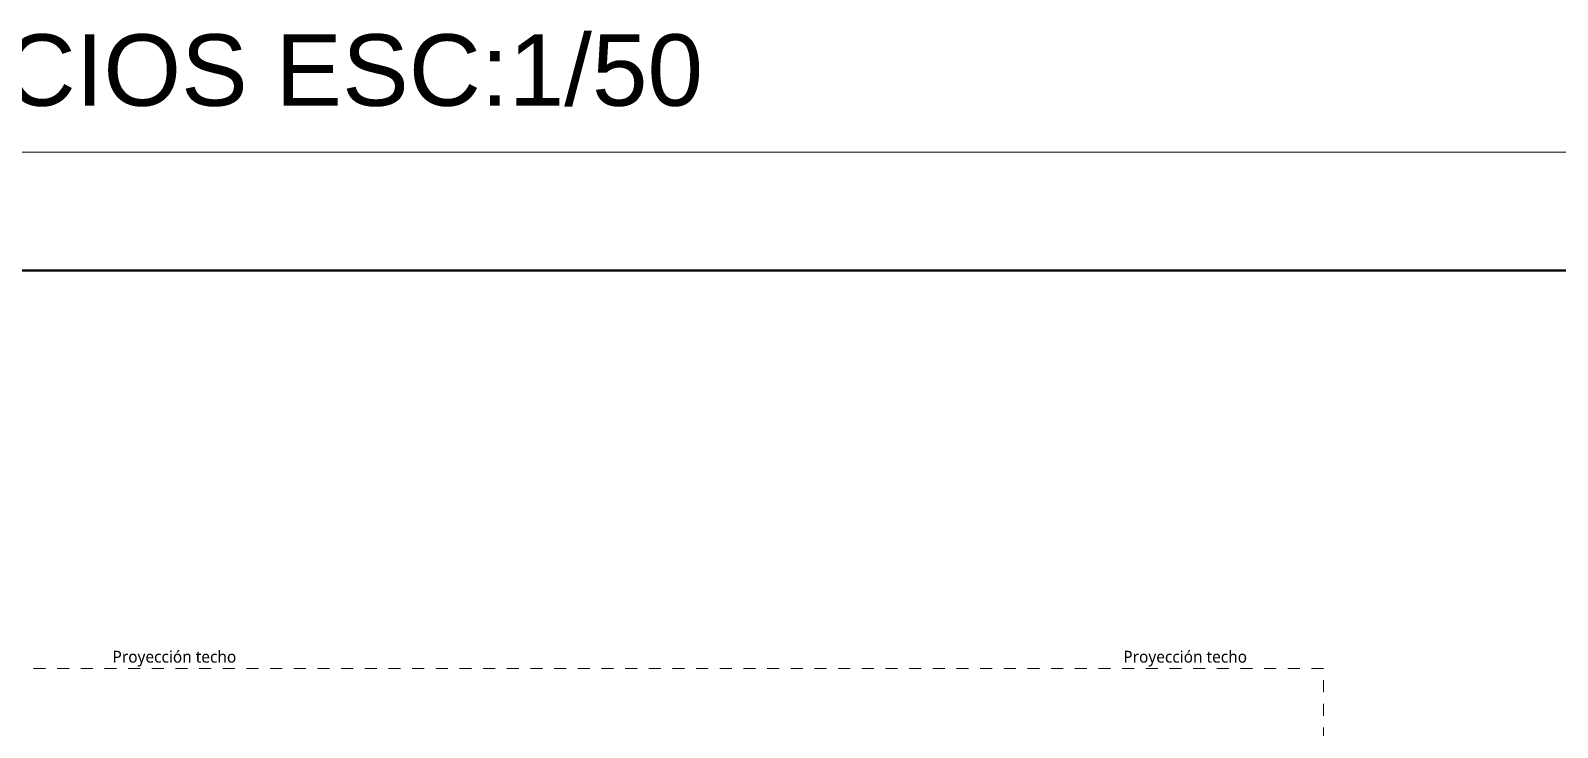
# Model space of a CAD drawing. Header units: metres. Extents: x -17 to 101, y 0 to 79.
# Drawn here: x 74.73 to 87.64, y 30.63 to 36.53 of the extents above; entities that cross this region are included whole.
import ezdxf
from ezdxf.enums import TextEntityAlignment as Align

# ---------------------------------------------------------------- set-up
doc = ezdxf.new("R2010")
doc.units = ezdxf.units.M
doc.linetypes.add('HIDDEN2', pattern=[0.1875, 0.125, -0.0625])
doc.layers.add('Cotas varias El', color=253, linetype='Continuous', lineweight=13)
doc.styles.add('Generales', font='trebuc.ttf', dxfattribs={"height": 0.1})
doc.styles.add('TITULOS', font='swissek.ttf')

msp = doc.modelspace()

# ---------------------------------------------------------------- linework, layer by layer
at = {"layer": 'Cotas varias El'}
msp.add_lwpolyline([(50.439, 35.5), (100.539, 35.5), (100.539, 0), (50.439, 0), (50.439, 35.5)], dxfattribs=at)
at = {"layer": 'Cotas varias El', "lineweight": 40}
msp.add_lwpolyline([(51.439, 34.5), (99.539, 34.5), (99.539, 1), (51.439, 1)], close=True, dxfattribs=at)
at = {"layer": 'Cotas varias El', "linetype": 'HIDDEN2', "ltscale": 0.5}
msp.add_lwpolyline([(85.658, 29.934), (85.658, 31.134), (56.858, 31.134), (56.858, 29.934)], dxfattribs=at)

# ---------------------------------------------------------------- texts
at = {"layer": 'Cotas varias El', "style": 'TITULOS'}
msp.add_text('8 OFICIOS ESC:1/50', height=0.60436, dxfattribs=at).set_placement((76.404, 35.892, 0), align=Align.CENTER)
at = {"layer": 'Cotas varias El', "char_height": 0.115, "attachment_point": 1, "style": 'Generales'}
for insert in [(75.425, 31.283), (83.967, 31.283)]:
    msp.add_mtext('{\\H0.86957x;Proyección techo} ', dxfattribs=dict(at, insert=insert))

doc.saveas('drawing.dxf')
